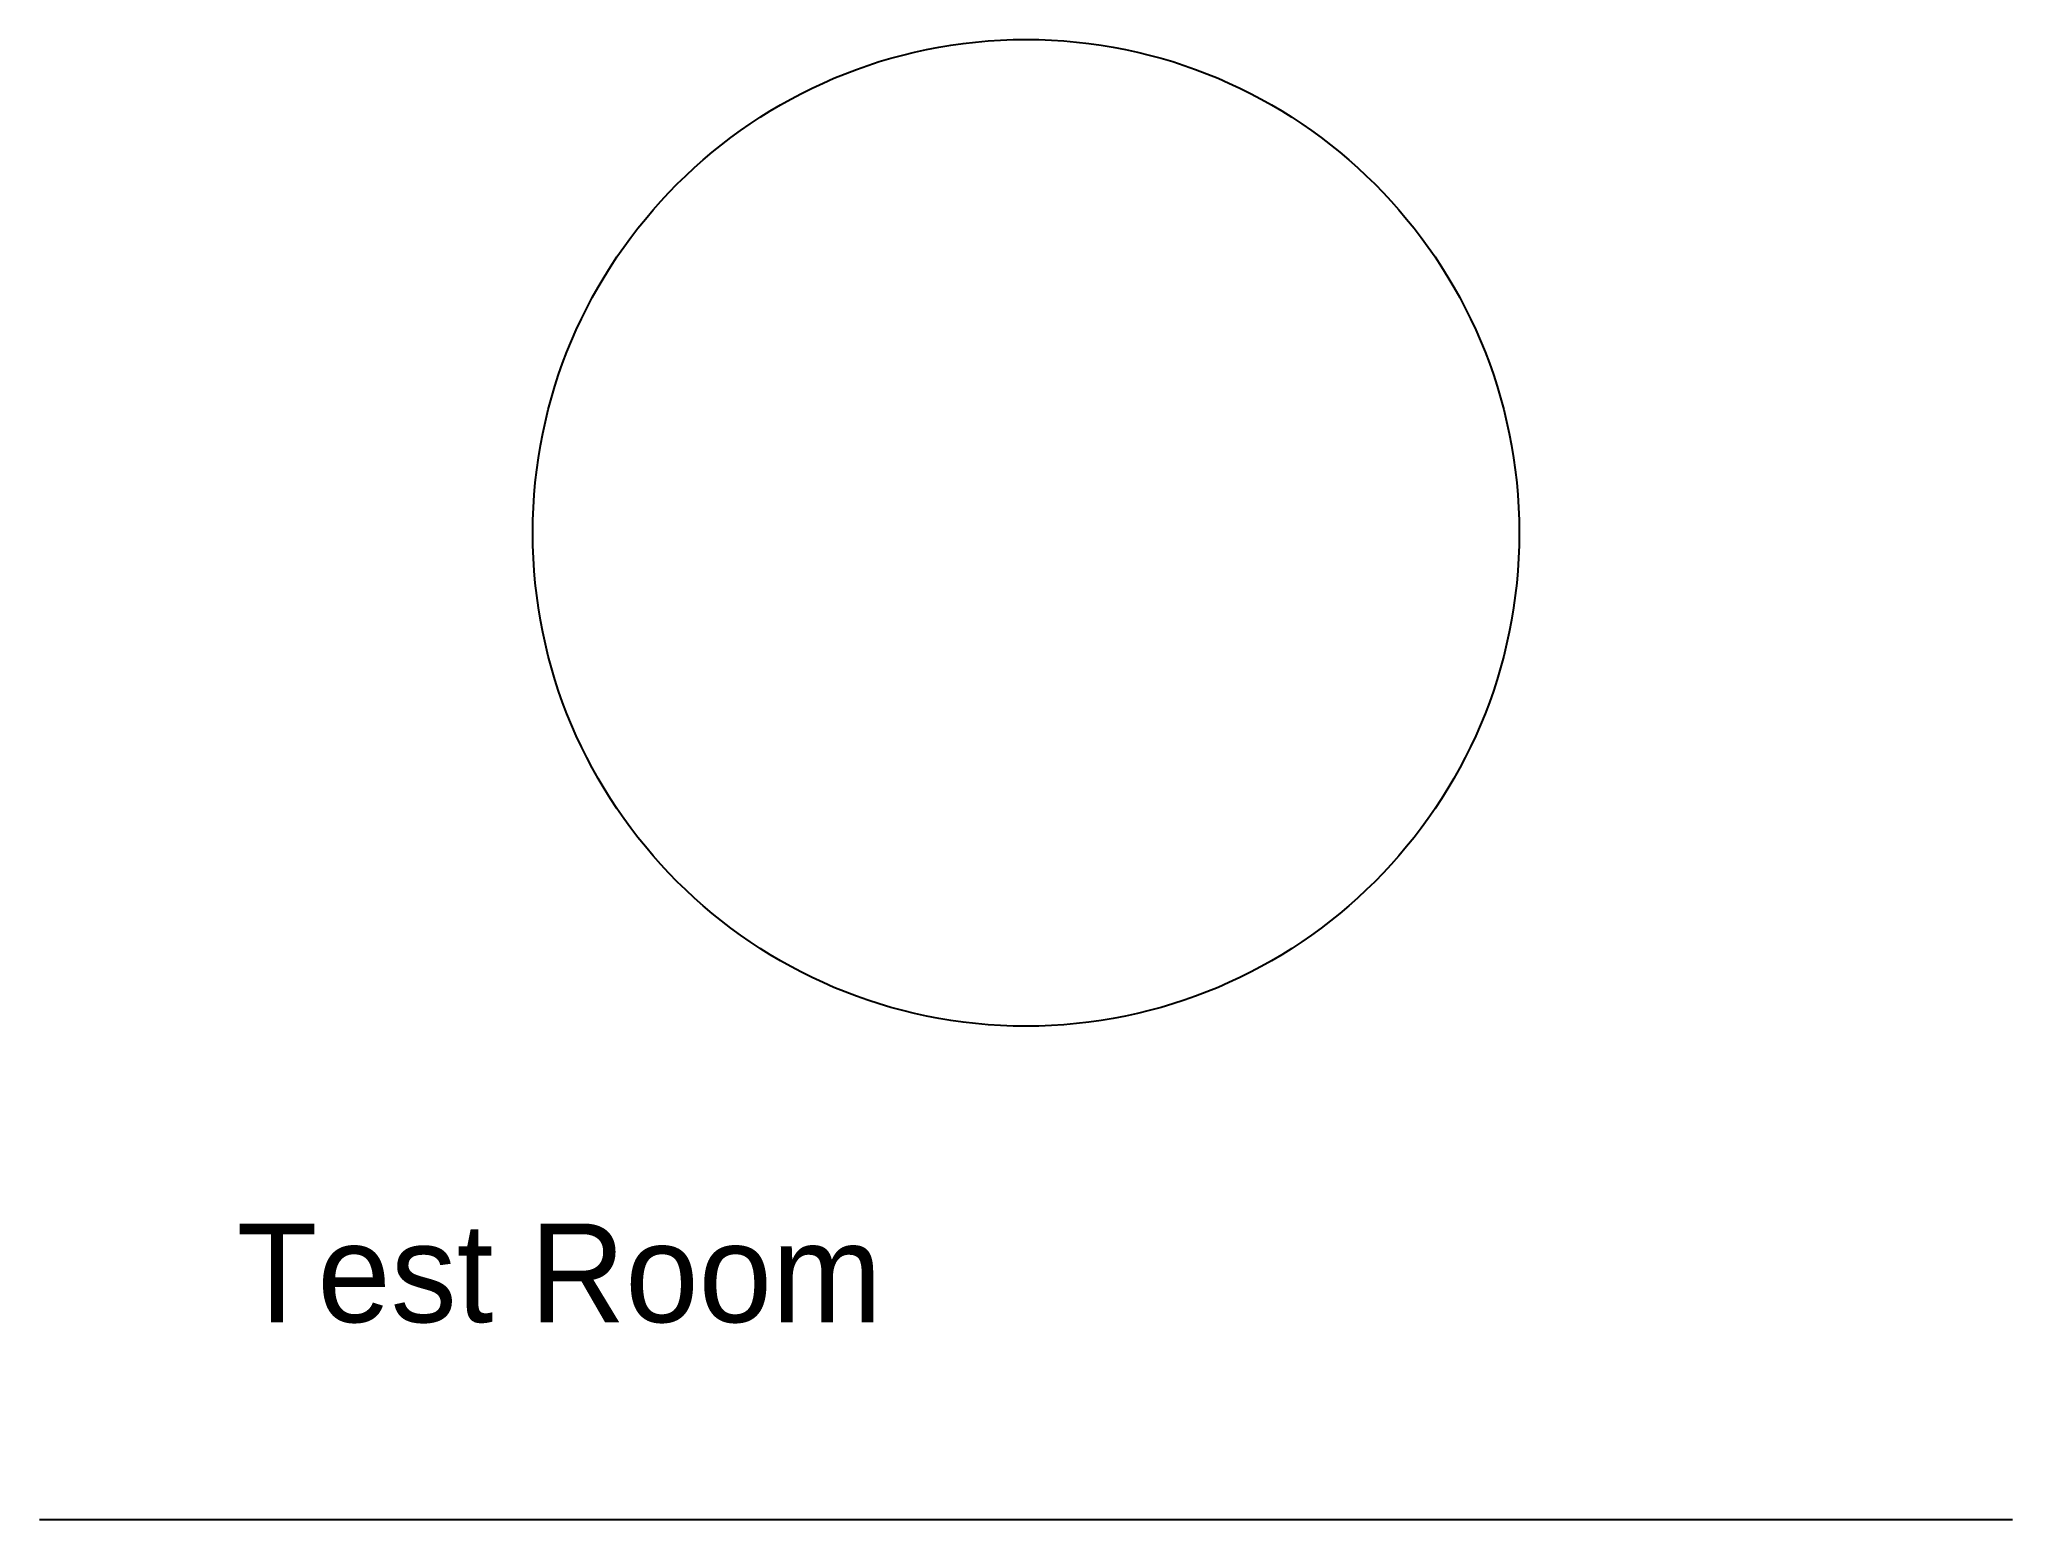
# Model space of a CAD drawing. Header units: metres. Extents: x 0 to 10, y 0 to 7.5.
import ezdxf

# ---------------------------------------------------------------- set-up
doc = ezdxf.new("R2010")
doc.units = ezdxf.units.M

msp = doc.modelspace()

# ---------------------------------------------------------------- linework, layer by layer
msp.add_line((0, 0), (10, 0))
msp.add_circle((5, 5), 2.5)

# ---------------------------------------------------------------- texts
msp.add_text('Test Room', height=0.5).set_placement((1, 1))

doc.saveas('drawing.dxf')
